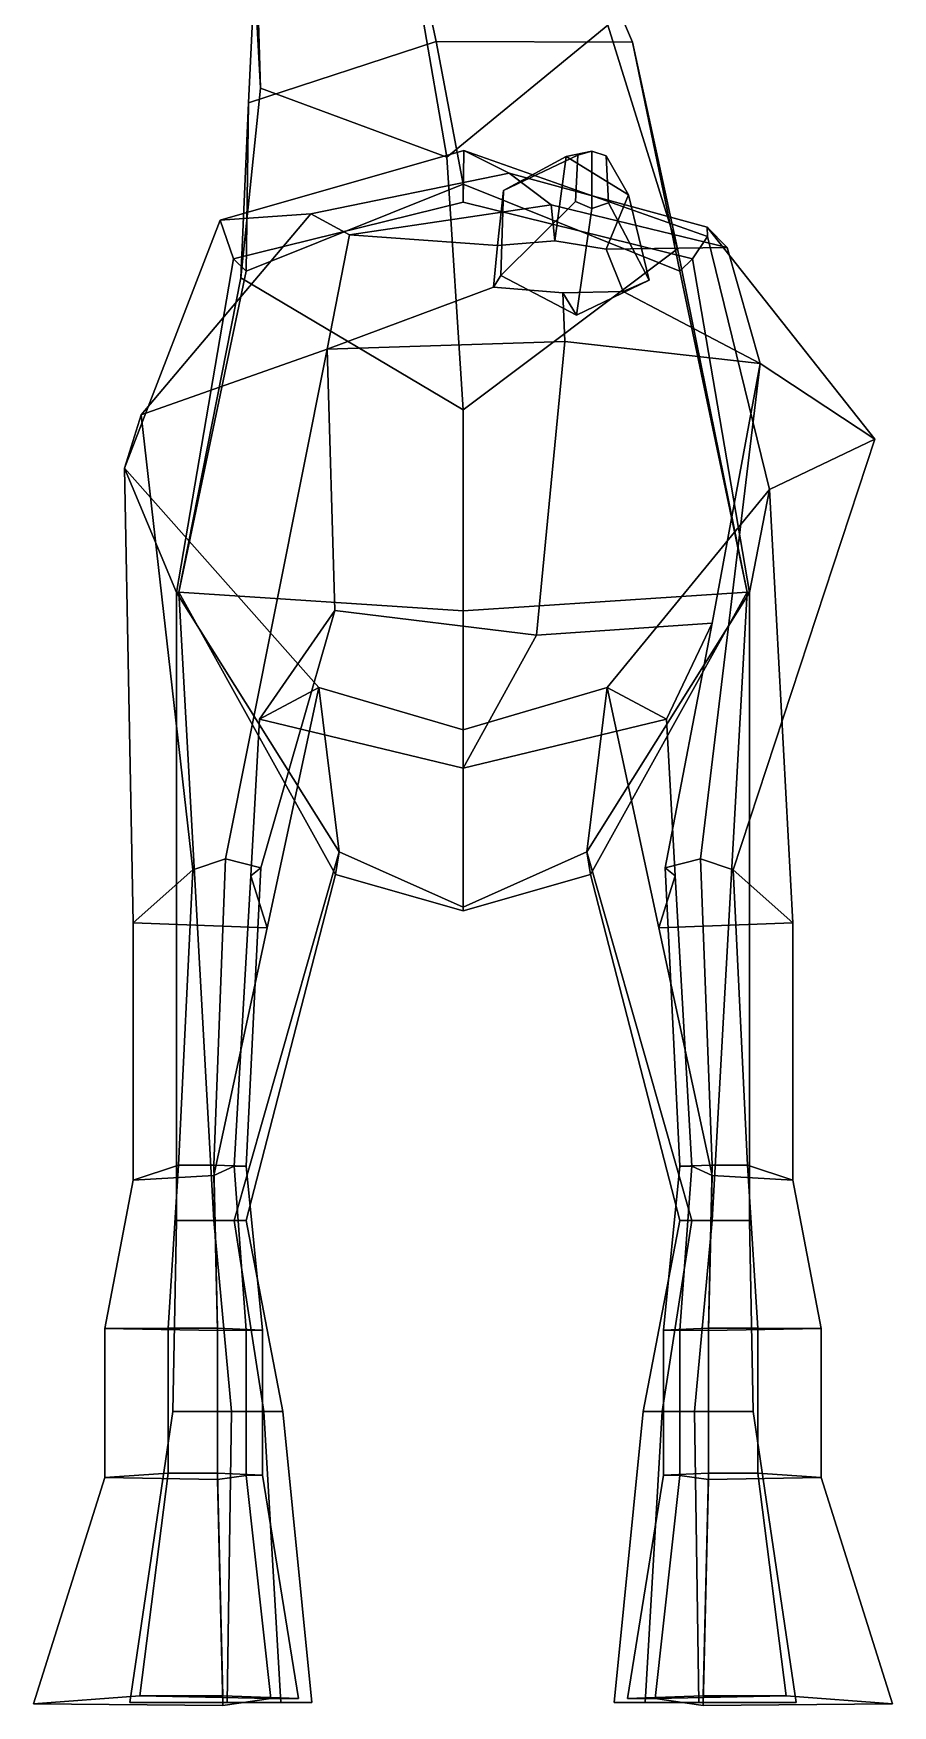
# Model space of a CAD drawing. Extents: x -132 to 83, y -151 to 365.
# Drawn here: x -83.3 to 83.3, y -151.2 to 172.9 of the extents above; entities that cross this region are included whole.
import ezdxf

# ---------------------------------------------------------------- set-up
doc = ezdxf.new("R2010")
doc.units = 0

msp = doc.modelspace()

# ---------------------------------------------------------------- linework, layer by layer
for points in [[(-40.396515, 183.751205, 165.148529), (-39.286011, 162.308029, 179.410522), (-40.734493, 211.420868, 204.322525), (-47.713425, 240.055237, 207.871597)], [(28.061026, 174.534897, 179.768875), (3.507516, 226.425461, 205.140701), (-7.998754, 177.011734, 208.553528), (-3.152795, 148.9272, 198.072906)], [(-39.286011, 162.308029, 179.410522), (-3.152795, 148.9272, 198.072906), (-7.998754, 177.011734, 208.553528), (-40.734493, 211.420868, 204.322525)], [(-5.189566, 171.351486, 142.82663), (-10.791157, 197.133301, 161.689819), (21.293993, 198.313278, 165.70282), (32.866867, 171.234985, 146.7229)], [(32.866867, 171.234985, 146.7229), (21.293993, 198.313278, 165.70282), (28.061026, 174.534897, 179.768875), (41.574677, 131.158554, 161.804321)], [(-5.189566, 171.351486, 142.82663), (-41.591892, 159.51651, 146.425034), (-40.396515, 183.751205, 165.148529), (-10.791157, 197.133301, 161.689819)], [(-43.082588, 125.592743, 161.745178), (-39.286011, 162.308029, 179.410522), (-40.396515, 183.751205, 165.148529), (-41.591892, 159.51651, 146.425034)], [(41.574677, 131.158554, 161.804321), (28.061026, 174.534897, 179.768875), (-3.152795, 148.9272, 198.072906), (0, 99.974174, 190.274719)], [(-42.053204, 126.876442, 123.478683), (-41.591892, 159.51651, 146.425034), (-5.189566, 171.351486, 142.82663), (0, 143.721725, 125.094612)], [(42.053204, 126.876442, 123.478683), (0, 143.721725, 125.094612), (-5.189566, 171.351486, 142.82663), (32.866867, 171.234985, 146.7229)], [(55.078796, 64.619659, 142.125687), (42.053204, 126.876442, 123.478683), (32.866867, 171.234985, 146.7229), (41.574677, 131.158554, 161.804321)], [(-43.082588, 125.592743, 161.745178), (0, 99.974174, 190.274719), (-3.152795, 148.9272, 198.072906), (-39.286011, 162.308029, 179.410522)], [(-55.078796, 64.619659, 142.125687), (-43.082588, 125.592743, 161.745178), (-41.591892, 159.51651, 146.425034), (-42.053204, 126.876442, 123.478683)], [(-47.078514, 136.73175, 7.213935), (-44.505722, 129.277802, 92.679611), (0, 140.267258, 92.442329), (0.15836, 150.242233, 21.090446)], [(0.15836, 150.242233, 21.090446), (8.956098, 145.867371, -15.812044), (-29.517839, 137.970413, -26.415215), (-47.078514, 136.73175, 7.213935)], [(47.395233, 133.579971, 30.220552), (0.15836, 150.242233, 21.090446), (0, 140.267258, 92.442329), (44.505722, 129.277802, 92.679611)], [(0.15836, 150.242233, 21.090446), (47.395233, 133.579971, 30.220552), (47.333672, 135.40654, -7.700033), (8.956098, 145.867371, -15.812044)], [(7.85987, 142.470062, -64.692146), (6.702584, 131.841629, -54.693909), (17.799694, 132.737, -54.280613), (19.974907, 149.105316, -60.659626)], [(21.801981, 140.352402, -83.500725), (7.323807, 126.050827, -74.976608), (7.85987, 142.470062, -64.692146), (22.249851, 149.377701, -81.942902)], [(22.249851, 149.377701, -81.942902), (7.85987, 142.470062, -64.692146), (19.974907, 149.105316, -60.659626), (24.992935, 150.136536, -81.153206)], [(32.07843, 141.662094, -58.794353), (19.974907, 149.105316, -60.659626), (17.799694, 132.737, -54.280613), (27.756756, 131.139252, -49.566715)], [(27.730488, 149.194839, -80.608238), (24.992935, 150.136536, -81.153206), (19.974907, 149.105316, -60.659626), (32.07843, 141.662094, -58.794353)], [(25.000452, 139.011353, -82.934212), (21.801981, 140.352402, -83.500725), (22.249851, 149.377701, -81.942902), (24.992935, 150.136536, -81.153206)], [(25.000452, 139.011353, -82.934212), (24.992935, 150.136536, -81.153206), (27.730488, 149.194839, -80.608238), (28.190567, 140.139252, -81.944954)], [(28.190567, 140.139252, -81.944954), (27.730488, 149.194839, -80.608238), (32.07843, 141.662094, -58.794353), (36.082111, 125.091415, -67.973274)], [(8.956098, 145.867371, -15.812044), (17.09696, 139.713394, -50.290501), (-21.975235, 133.881577, -50.046284), (-29.517839, 137.970413, -26.415215)], [(8.956098, 145.867371, -15.812044), (47.333672, 135.40654, -7.700033), (51.183384, 131.440887, -32.230408), (17.09696, 139.713394, -50.290501)], [(0, 140.267258, 92.442329), (-44.505722, 129.277802, 92.679611), (-42.053204, 126.876442, 123.478683), (0, 143.721725, 125.094612)], [(0, 140.267258, 92.442329), (0, 143.721725, 125.094612), (42.053204, 126.876442, 123.478683), (44.505722, 129.277802, 92.679611)], [(6.702584, 131.841629, -54.693909), (-21.975235, 133.881577, -50.046284), (17.09696, 139.713394, -50.290501), (17.799694, 132.737, -54.280613)], [(7.323807, 126.050827, -74.976608), (5.915286, 123.745445, -61.662693), (6.702584, 131.841629, -54.693909), (7.85987, 142.470062, -64.692146)], [(25.000452, 139.011353, -82.934212), (21.998499, 118.353355, -73.826904), (7.323807, 126.050827, -74.976608), (21.801981, 140.352402, -83.500725)], [(27.756756, 131.139252, -49.566715), (17.799694, 132.737, -54.280613), (17.09696, 139.713394, -50.290501), (51.183384, 131.440887, -32.230408)], [(25.000452, 139.011353, -82.934212), (28.190567, 140.139252, -81.944954), (36.082111, 125.091415, -67.973274), (21.998499, 118.353355, -73.826904)], [(36.082111, 125.091415, -67.973274), (32.07843, 141.662094, -58.794353), (27.756756, 131.139252, -49.566715), (31.063747, 122.906464, -55.538445)], [(-47.078514, 136.73175, 7.213935), (-29.517839, 137.970413, -26.415215), (-62.384857, 99.028915, -39.861351), (-65.642738, 88.700027, 9.2685)], [(-65.642738, 88.700027, 9.2685), (-55.526344, 64.574654, 93.613991), (-44.505722, 129.277802, 92.679611), (-47.078514, 136.73175, 7.213935)], [(-62.384857, 99.028915, -39.861351), (-29.517839, 137.970413, -26.415215), (-21.975235, 133.881577, -50.046284), (-26.303806, 111.772011, -59.22221)], [(5.915286, 123.745445, -61.662693), (-26.303806, 111.772011, -59.22221), (-21.975235, 133.881577, -50.046284), (6.702584, 131.841629, -54.693909)], [(59.440193, 84.527084, 39.729183), (47.395233, 133.579971, 30.220552), (44.505722, 129.277802, 92.679611), (55.526344, 64.574654, 93.613991)], [(79.808456, 94.285156, -5.233879), (57.62925, 108.971893, -38.782501), (51.183384, 131.440887, -32.230408), (47.333672, 135.40654, -7.700033)], [(47.395233, 133.579971, 30.220552), (59.440193, 84.527084, 39.729183), (79.808456, 94.285156, -5.233879), (47.333672, 135.40654, -7.700033)], [(55.078796, 64.619659, 142.125687), (41.574677, 131.158554, 161.804321), (0, 99.974174, 190.274719), (0, 61.048222, 182.527359)], [(31.063747, 122.906464, -55.538445), (27.756756, 131.139252, -49.566715), (51.183384, 131.440887, -32.230408), (57.62925, 108.971893, -38.782501)], [(-55.526344, 64.574654, 93.613991), (-55.078796, 64.619659, 142.125687), (-42.053204, 126.876442, 123.478683), (-44.505722, 129.277802, 92.679611)], [(55.526344, 64.574654, 93.613991), (44.505722, 129.277802, 92.679611), (42.053204, 126.876442, 123.478683), (55.078796, 64.619659, 142.125687)], [(-55.078796, 64.619659, 142.125687), (0, 61.048222, 182.527359), (0, 99.974174, 190.274719), (-43.082588, 125.592743, 161.745178)], [(5.915286, 123.745445, -61.662693), (19.350058, 122.689835, -62.242912), (19.743576, 113.223167, -65.351936), (-26.303806, 111.772011, -59.22221)], [(21.998499, 118.353355, -73.826904), (19.350058, 122.689835, -62.242912), (5.915286, 123.745445, -61.662693), (7.323807, 126.050827, -74.976608)], [(21.998499, 118.353355, -73.826904), (36.082111, 125.091415, -67.973274), (31.063747, 122.906464, -55.538445), (19.350058, 122.689835, -62.242912)], [(31.063747, 122.906464, -55.538445), (57.62925, 108.971893, -38.782501), (19.743576, 113.223167, -65.351936), (19.350058, 122.689835, -62.242912)], [(-26.303806, 111.772011, -59.22221), (-46.015171, 12.944588, -57.281319), (-52.405994, 10.823246, -52.986057), (-62.384857, 99.028915, -39.861351)], [(-26.303806, 111.772011, -59.22221), (-24.843712, 61.072071, -49.692226), (-39.198757, 11.174547, -53.697376), (-46.015171, 12.944588, -57.281319)], [(14.228485, 56.283043, -51.607182), (-24.843712, 61.072071, -49.692226), (-26.303806, 111.772011, -59.22221), (19.743576, 113.223167, -65.351936)], [(14.228485, 56.283043, -51.607182), (19.743576, 113.223167, -65.351936), (57.62925, 108.971893, -38.782501), (48.314907, 58.631386, -31.876352)], [(57.62925, 108.971893, -38.782501), (46.015171, 12.944588, -57.281319), (39.198757, 11.174547, -53.697376), (48.314907, 58.631386, -31.876352)], [(57.62925, 108.971893, -38.782501), (79.808456, 94.285156, -5.233879), (52.405994, 10.823246, -52.986057), (46.015171, 12.944588, -57.281319)], [(-65.642738, 88.700027, 9.2685), (-62.384857, 99.028915, -39.861351), (-52.405994, 10.823246, -52.986057), (-63.968544, 0.540798, 3.208886)], [(59.440193, 84.527084, 39.729183), (63.968544, 0.540798, 3.208886), (52.405994, 10.823246, -52.986057), (79.808456, 94.285156, -5.233879)], [(-27.956646, 46.142078, 24.487482), (-23.999075, 14.302718, 94.545219), (-55.526344, 64.574654, 93.613991), (-65.642738, 88.700027, 9.2685)], [(-65.642738, 88.700027, 9.2685), (-63.968544, 0.540798, 3.208886), (-37.980629, -0.413764, 7.894453), (-27.956646, 46.142078, 24.487482)], [(27.956646, 46.142078, 24.487482), (59.440193, 84.527084, 39.729183), (55.526344, 64.574654, 93.613991), (23.999075, 14.302718, 94.545219)], [(59.440193, 84.527084, 39.729183), (27.956646, 46.142078, 24.487482), (37.980629, -0.413764, 7.894453), (63.968544, 0.540798, 3.208886)], [(-48.314732, -57.175705, 130.661072), (-55.078796, 64.619659, 142.125687), (-55.526344, 64.574654, 93.613991), (-55.526344, -57.175705, 111.914207)], [(-44.357162, -57.175705, 112.33326), (-55.526344, -57.175705, 111.914207), (-55.526344, 64.574654, 93.613991), (-23.999075, 14.302718, 94.545219)], [(0, 2.892096, 142.125687), (0, 61.048222, 182.527359), (-55.078796, 64.619659, 142.125687), (-24.732435, 9.8814, 128.679413)], [(-42.053204, -57.175705, 125.353325), (-24.732435, 9.8814, 128.679413), (-55.078796, 64.619659, 142.125687), (-48.314732, -57.175705, 130.661072)], [(0, 2.892096, 142.125687), (24.732435, 9.8814, 128.679413), (55.078796, 64.619659, 142.125687), (0, 61.048222, 182.527359)], [(44.357162, -57.175705, 112.33326), (23.999075, 14.302718, 94.545219), (55.526344, 64.574654, 93.613991), (55.526344, -57.175705, 111.914207)], [(42.053204, -57.175705, 125.353325), (48.314732, -57.175705, 130.661072), (55.078796, 64.619659, 142.125687), (24.732435, 9.8814, 128.679413)], [(48.314732, -57.175705, 130.661072), (55.526344, -57.175705, 111.914207), (55.526344, 64.574654, 93.613991), (55.078796, 64.619659, 142.125687)], [(-39.198757, 11.174547, -53.697376), (-24.843712, 61.072071, -49.692226), (-39.432819, 40.019588, -23.879055), (-41.151165, 9.635537, -50.581226)], [(0, 30.509686, -23.673719), (-39.432819, 40.019588, -23.879055), (-24.843712, 61.072071, -49.692226), (14.228485, 56.283043, -51.607182)], [(0, 30.509686, -23.673719), (14.228485, 56.283043, -51.607182), (48.314907, 58.631386, -31.876352), (39.432819, 40.019588, -23.879055)], [(48.314907, 58.631386, -31.876352), (39.198757, 11.174547, -53.697376), (41.151165, 9.635537, -50.581226), (39.432819, 40.019588, -23.879055)], [(-37.980629, -0.413764, 7.894453), (-41.151165, 9.635537, -50.581226), (-39.432819, 40.019588, -23.879055), (-27.956646, 46.142078, 24.487482)], [(-27.956646, 46.142078, 24.487482), (-39.432819, 40.019588, -23.879055), (0, 30.509686, -23.673719), (0, 37.957512, 24.487482)], [(0, 37.957512, 24.487482), (0, 3.563564, 94.777107), (-23.999075, 14.302718, 94.545219), (-27.956646, 46.142078, 24.487482)], [(0, 37.957512, 24.487482), (27.956646, 46.142078, 24.487482), (23.999075, 14.302718, 94.545219), (0, 3.563564, 94.777107)], [(27.956646, 46.142078, 24.487482), (0, 37.957512, 24.487482), (0, 30.509686, -23.673719), (39.432819, 40.019588, -23.879055)], [(37.980629, -0.413764, 7.894453), (27.956646, 46.142078, 24.487482), (39.432819, 40.019588, -23.879055), (41.151165, 9.635537, -50.581226)], [(-44.357162, -57.175705, 112.33326), (-23.999075, 14.302718, 94.545219), (-24.732435, 9.8814, 128.679413), (-42.053204, -57.175705, 125.353325)], [(0, 3.563564, 94.777107), (0, 2.892096, 142.125687), (-24.732435, 9.8814, 128.679413), (-23.999075, 14.302718, 94.545219)], [(0, 3.563564, 94.777107), (23.999075, 14.302718, 94.545219), (24.732435, 9.8814, 128.679413), (0, 2.892096, 142.125687)], [(44.357162, -57.175705, 112.33326), (42.053204, -57.175705, 125.353325), (24.732435, 9.8814, 128.679413), (23.999075, 14.302718, 94.545219)], [(-52.405994, 10.823246, -52.986057), (-55.182606, -46.454517, -57.877941), (-63.968544, -49.345688, -9.211936), (-63.968544, 0.540798, 3.208886)], [(-48.314732, -46.454517, -57.877941), (-55.182606, -46.454517, -57.877941), (-52.405994, 10.823246, -52.986057), (-46.015171, 12.944588, -57.281319)], [(-46.015171, 12.944588, -57.281319), (-39.198757, 11.174547, -53.697376), (-42.053204, -46.601654, -57.877941), (-48.314732, -46.454517, -57.877941)], [(-42.053204, -46.601654, -57.877941), (-39.198757, 11.174547, -53.697376), (-41.151165, 9.635537, -50.581226), (-44.347336, -46.609741, -57.877941)], [(46.015171, 12.944588, -57.281319), (48.314732, -46.454517, -57.877941), (42.053204, -46.601654, -57.877941), (39.198757, 11.174547, -53.697376)], [(42.053204, -46.601654, -57.877941), (44.347336, -46.609741, -57.877941), (41.151165, 9.635537, -50.581226), (39.198757, 11.174547, -53.697376)], [(48.314732, -46.454517, -57.877941), (46.015171, 12.944588, -57.281319), (52.405994, 10.823246, -52.986057), (55.182606, -46.454517, -57.877941)], [(52.405994, 10.823246, -52.986057), (63.968544, 0.540798, 3.208886), (63.968544, -49.345688, -9.211936), (55.182606, -46.454517, -57.877941)], [(-44.347336, -46.609741, -57.877941), (-41.151165, 9.635537, -50.581226), (-37.980629, -0.413764, 7.894453), (-48.314732, -48.409962, -9.211936)], [(44.347336, -46.609741, -57.877941), (48.314732, -48.409962, -9.211936), (37.980629, -0.413764, 7.894453), (41.151165, 9.635537, -50.581226)], [(-63.968544, 0.540798, 3.208886), (-63.968544, -49.345688, -9.211936), (-48.314732, -48.409962, -9.211936), (-37.980629, -0.413764, 7.894453)], [(63.968544, 0.540798, 3.208886), (37.980629, -0.413764, 7.894453), (48.314732, -48.409962, -9.211936), (63.968544, -49.345688, -9.211936)], [(-69.425331, -78.09182, -37.997105), (-63.968544, -49.345688, -9.211936), (-55.182606, -46.454517, -57.877941), (-57.164936, -78.040573, -70.268288)], [(-47.581127, -78.471687, -37.997105), (-48.314732, -48.409962, -9.211936), (-63.968544, -49.345688, -9.211936), (-69.425331, -78.09182, -37.997105)], [(-57.164936, -78.040573, -70.268288), (-55.182606, -46.454517, -57.877941), (-48.314732, -46.454517, -57.877941), (-47.581127, -78.040573, -71.436531)], [(-38.843441, -78.403915, -71.089211), (-47.581127, -78.040573, -71.436531), (-48.314732, -46.454517, -57.877941), (-42.053204, -46.601654, -57.877941)], [(-47.581127, -78.471687, -37.997105), (-42.044792, -78.423859, -70.240868), (-44.347336, -46.609741, -57.877941), (-48.314732, -48.409962, -9.211936)], [(-42.044792, -78.423859, -70.240868), (-38.843441, -78.403915, -71.089211), (-42.053204, -46.601654, -57.877941), (-44.347336, -46.609741, -57.877941)], [(38.843441, -78.403915, -71.089211), (42.053204, -46.601654, -57.877941), (48.314732, -46.454517, -57.877941), (47.581127, -78.040573, -71.436531)], [(42.044792, -78.423859, -70.240868), (44.347336, -46.609741, -57.877941), (42.053204, -46.601654, -57.877941), (38.843441, -78.403915, -71.089211)], [(47.581127, -78.471687, -37.997105), (48.314732, -48.409962, -9.211936), (44.347336, -46.609741, -57.877941), (42.044792, -78.423859, -70.240868)], [(57.164936, -78.040573, -70.268288), (47.581127, -78.040573, -71.436531), (48.314732, -46.454517, -57.877941), (55.182606, -46.454517, -57.877941)], [(47.581127, -78.471687, -37.997105), (69.425331, -78.09182, -37.997105), (63.968544, -49.345688, -9.211936), (48.314732, -48.409962, -9.211936)], [(69.425331, -78.09182, -37.997105), (57.164936, -78.040573, -70.268288), (55.182606, -46.454517, -57.877941), (63.968544, -49.345688, -9.211936)], [(-38.597145, -94.175812, 96.007759), (-56.24445, -94.175812, 95.34565), (-55.526344, -57.175705, 111.914207), (-44.357162, -57.175705, 112.33326)], [(-44.850105, -94.175812, 124.965683), (-48.314732, -57.175705, 130.661072), (-55.526344, -57.175705, 111.914207), (-56.24445, -94.175812, 95.34565)], [(-44.850105, -94.175812, 124.965683), (-34.95689, -94.175812, 116.579445), (-42.053204, -57.175705, 125.353325), (-48.314732, -57.175705, 130.661072)], [(-34.95689, -94.175812, 116.579445), (-38.597145, -94.175812, 96.007759), (-44.357162, -57.175705, 112.33326), (-42.053204, -57.175705, 125.353325)], [(34.95689, -94.175812, 116.579445), (42.053204, -57.175705, 125.353325), (44.357162, -57.175705, 112.33326), (38.597145, -94.175812, 96.007759)], [(44.850105, -94.175812, 124.965683), (48.314732, -57.175705, 130.661072), (42.053204, -57.175705, 125.353325), (34.95689, -94.175812, 116.579445)], [(38.597145, -94.175812, 96.007759), (44.357162, -57.175705, 112.33326), (55.526344, -57.175705, 111.914207), (56.24445, -94.175812, 95.34565)], [(44.850105, -94.175812, 124.965683), (56.24445, -94.175812, 95.34565), (55.526344, -57.175705, 111.914207), (48.314732, -57.175705, 130.661072)], [(-69.425331, -106.983337, -17.410995), (-69.425331, -78.09182, -37.997105), (-57.164936, -78.040573, -70.268288), (-57.164936, -106.155273, -47.481045)], [(-47.581127, -107.363197, -17.410995), (-47.581127, -78.471687, -37.997105), (-69.425331, -78.09182, -37.997105), (-69.425331, -106.983337, -17.410995)], [(-57.164936, -106.155273, -47.481045), (-57.164936, -78.040573, -70.268288), (-47.581127, -78.040573, -71.436531), (-47.581127, -106.155273, -47.627075)], [(-38.843441, -106.55825, -47.583664), (-47.581127, -106.155273, -47.627075), (-47.581127, -78.040573, -71.436531), (-38.843441, -78.403915, -71.089211)], [(-47.581127, -107.363197, -17.410995), (-42.044792, -106.580383, -47.477615), (-42.044792, -78.423859, -70.240868), (-47.581127, -78.471687, -37.997105)], [(-42.044792, -106.580383, -47.477615), (-38.843441, -106.55825, -47.583664), (-38.843441, -78.403915, -71.089211), (-42.044792, -78.423859, -70.240868)], [(38.843441, -106.55825, -47.583664), (38.843441, -78.403915, -71.089211), (47.581127, -78.040573, -71.436531), (47.581127, -106.155273, -47.627075)], [(42.044792, -106.580383, -47.477615), (42.044792, -78.423859, -70.240868), (38.843441, -78.403915, -71.089211), (38.843441, -106.55825, -47.583664)], [(47.581127, -107.363197, -17.410995), (47.581127, -78.471687, -37.997105), (42.044792, -78.423859, -70.240868), (42.044792, -106.580383, -47.477615)], [(57.164936, -106.155273, -47.481045), (47.581127, -106.155273, -47.627075), (47.581127, -78.040573, -71.436531), (57.164936, -78.040573, -70.268288)], [(47.581127, -107.363197, -17.410995), (69.425331, -106.983337, -17.410995), (69.425331, -78.09182, -37.997105), (47.581127, -78.471687, -37.997105)], [(69.425331, -106.983337, -17.410995), (57.164936, -106.155273, -47.481045), (57.164936, -78.040573, -70.268288), (69.425331, -78.09182, -37.997105)], [(-35.317497, -150.604553, 95.849594), (-64.612022, -150.604553, 94.664429), (-56.24445, -94.175812, 95.34565), (-38.597145, -94.175812, 96.007759)], [(-45.697407, -150.604553, 147.68428), (-44.850105, -94.175812, 124.965683), (-56.24445, -94.175812, 95.34565), (-64.612022, -150.604553, 94.664429)], [(-45.697407, -150.604553, 147.68428), (-29.274672, -150.604553, 132.672928), (-34.95689, -94.175812, 116.579445), (-44.850105, -94.175812, 124.965683)], [(-29.274672, -150.604553, 132.672928), (-35.317497, -150.604553, 95.849594), (-38.597145, -94.175812, 96.007759), (-34.95689, -94.175812, 116.579445)], [(29.274672, -150.604553, 132.672928), (34.95689, -94.175812, 116.579445), (38.597145, -94.175812, 96.007759), (35.317497, -150.604553, 95.849594)], [(45.697407, -150.604553, 147.68428), (44.850105, -94.175812, 124.965683), (34.95689, -94.175812, 116.579445), (29.274672, -150.604553, 132.672928)], [(35.317497, -150.604553, 95.849594), (38.597145, -94.175812, 96.007759), (56.24445, -94.175812, 95.34565), (64.612022, -150.604553, 94.664429)], [(45.697407, -150.604553, 147.68428), (64.612022, -150.604553, 94.664429), (56.24445, -94.175812, 95.34565), (44.850105, -94.175812, 124.965683)], [(-83.277267, -150.839188, 25.115379), (-69.425331, -106.983337, -17.410995), (-57.164936, -106.155273, -47.481045), (-62.679798, -149.318237, -43.336765)], [(-62.679798, -149.318237, -43.336765), (-57.164936, -106.155273, -47.481045), (-47.581127, -106.155273, -47.627075), (-46.578991, -149.318237, -44.04805)], [(-31.899679, -149.794739, -43.836586), (-46.578991, -149.318237, -44.04805), (-47.581127, -106.155273, -47.627075), (-38.843441, -106.55825, -47.583664)], [(-46.578991, -151.192734, 25.115379), (-37.277954, -149.820923, -43.320068), (-42.044792, -106.580383, -47.477615), (-47.581127, -107.363197, -17.410995)], [(-37.277954, -149.820923, -43.320068), (-31.899679, -149.794739, -43.836586), (-38.843441, -106.55825, -47.583664), (-42.044792, -106.580383, -47.477615)], [(31.899679, -149.794739, -43.836586), (38.843441, -106.55825, -47.583664), (47.581127, -106.155273, -47.627075), (46.578991, -149.318237, -44.04805)], [(37.277954, -149.820923, -43.320068), (42.044792, -106.580383, -47.477615), (38.843441, -106.55825, -47.583664), (31.899679, -149.794739, -43.836586)], [(46.578991, -151.192734, 25.115379), (47.581127, -107.363197, -17.410995), (42.044792, -106.580383, -47.477615), (37.277954, -149.820923, -43.320068)], [(62.679798, -149.318237, -43.336765), (46.578991, -149.318237, -44.04805), (47.581127, -106.155273, -47.627075), (57.164936, -106.155273, -47.481045)], [(83.277267, -150.839188, 25.115379), (62.679798, -149.318237, -43.336765), (57.164936, -106.155273, -47.481045), (69.425331, -106.983337, -17.410995)], [(-46.578991, -151.192734, 25.115379), (-47.581127, -107.363197, -17.410995), (-69.425331, -106.983337, -17.410995), (-83.277267, -150.839188, 25.115379)], [(46.578991, -151.192734, 25.115379), (83.277267, -150.839188, 25.115379), (69.425331, -106.983337, -17.410995), (47.581127, -107.363197, -17.410995)], [(-83.277267, -150.839188, 25.115379), (-62.679798, -149.318237, -43.336765), (-37.277954, -149.820923, -43.320068), (-46.578991, -151.192734, 25.115379)], [(-64.612022, -150.604553, 94.664429), (-35.317497, -150.604553, 95.849594), (-29.274672, -150.604553, 132.672928), (-45.697407, -150.604553, 147.68428)], [(-62.679798, -149.318237, -43.336765), (-46.578991, -149.318237, -44.04805), (-31.899679, -149.794739, -43.836586), (-37.277954, -149.820923, -43.320068)], [(64.612022, -150.604553, 94.664429), (45.697407, -150.604553, 147.68428), (29.274672, -150.604553, 132.672928), (35.317497, -150.604553, 95.849594)], [(62.679798, -149.318237, -43.336765), (37.277954, -149.820923, -43.320068), (31.899679, -149.794739, -43.836586), (46.578991, -149.318237, -44.04805)], [(83.277267, -150.839188, 25.115379), (46.578991, -151.192734, 25.115379), (37.277954, -149.820923, -43.320068), (62.679798, -149.318237, -43.336765)]]:
    msp.add_3dface(points)

doc.saveas('drawing.dxf')
